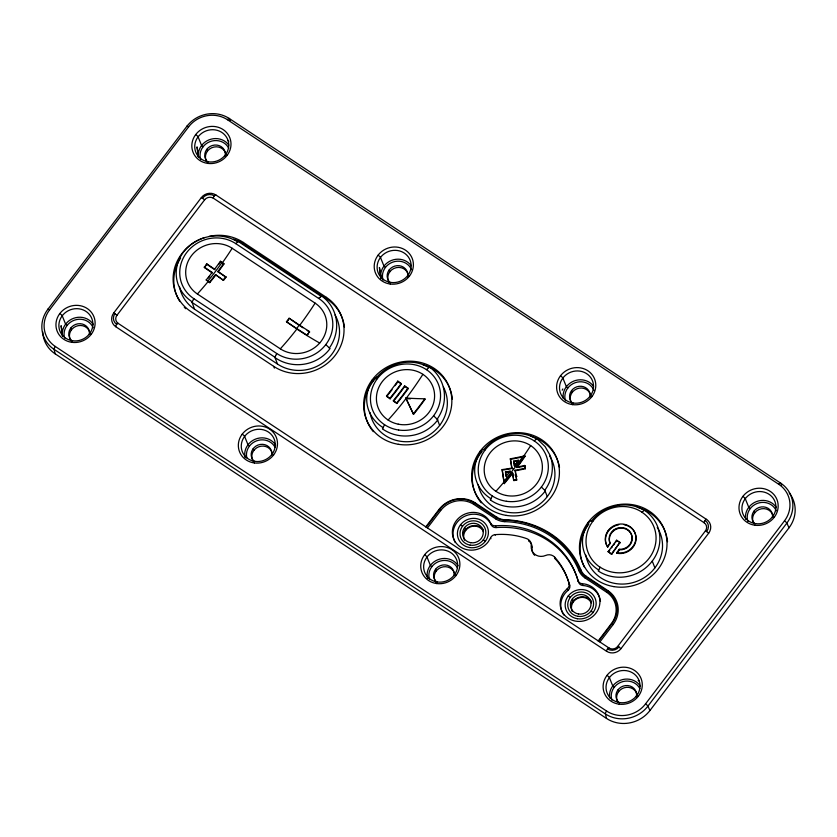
<?xml version="1.0" encoding="UTF-8"?>
<svg xmlns="http://www.w3.org/2000/svg" width="837" height="837" viewBox="0 0 837 837"><rect width="100%" height="100%" fill="white"/><g stroke="black" fill="none" stroke-linecap="round" stroke-linejoin="round"><path stroke-width="1.26" d="M534.634 555.308A10.504 9.782 -20.5 0 1 531.955 547.722L532.039 547.388A7.774 7.23 -20.5 0 0 528.513 540.911M473.93 504.481L475.165 502.849L496.854 517.193A15.631 14.606 -22.6 0 0 504.952 519.756A89.12 83.041 -21 0 1 580.899 569.924A15.631 14.564 -22.5 0 0 586.099 576.243L607.808 590.566A26.062 24.283 -21 0 1 613.092 624.601L599.899 641.979A2.731 2.103 -67.1 0 0 598.455 641.435A2.731 0.722 -49.5 0 0 598.235 640.891L427.466 527.948L440.66 510.57A23.98 22.348 -21 0 1 473.93 504.481L495.619 518.825A17.713 16.51 -21 0 0 504.795 521.66A87.027 81.095 -21 0 1 578.974 570.708A17.703 16.499 -21.1 0 0 584.885 577.844L606.574 592.188A23.98 22.348 -21 0 1 611.439 623.513L598.246 640.88M495.619 518.825L496.854 517.193M584.885 577.844L586.12 576.222M606.574 592.188L607.808 590.566M577.854 580.292A82.884 77.224 -21 0 0 495.483 525.824A5.21 4.855 -21 0 1 490.555 523.052A20.067 18.696 -21 0 0 461.365 515.99A20.067 18.696 -21 0 0 457.766 544.856A20.067 18.696 -21 0 0 488.212 541.842L490.566 537.846A5.21 4.855 -21 0 1 495.096 534.665A73.52 68.508 -21 0 1 526.599 538.599L526.933 538.714A7.774 7.24 -21 0 1 531.328 545.63L531.997 547.722M193.347 299.583L193.818 298.652A35.332 32.905 -20.7 0 1 186.693 252.533A35.332 32.905 -20.7 0 1 235.72 243.598L238.263 241.495L321.188 296.329L319.849 297.47M382.561 428.638L384.549 424.715M490.44 499.71L492.334 495.975M275.854 355.286L276.639 353.737M192.008 302.209L194.561 309.209L277.486 364.053A39.077 36.409 -21 0 0 325.917 360.506A39.077 36.409 -21 0 0 335.062 315.005M193.106 300.054L192.207 301.822A39.067 35.855 -12.9 0 1 183.565 251.947A39.067 35.855 -12.9 0 1 237.896 241.987M277.486 364.053L274.86 357.2L275.697 355.599M504.952 519.704L504.795 521.66M608.196 551.614L616.639 540.21L619.955 542.397L611.721 554.345L608.196 551.614L611.721 554.345M608.405 552.148L608.928 551.426M609.095 551.185L609.796 550.233M611.512 553.801L619.955 542.397M607.495 546.603L610.027 543.182L607.693 547.136L607.495 546.603A15.443 14.375 -20.5 0 1 616.388 524.757A15.443 14.375 -20.5 0 1 635.911 537.657A15.443 14.375 -20.5 0 1 616.723 552.702L616.921 553.236A15.443 14.375 -20.5 0 0 635.67 541.832A15.443 14.375 -20.5 0 0 624.224 524.757M616.723 552.702L619.244 549.281A11.551 10.755 -20.6 0 0 631.234 541.957A11.592 10.787 -20.5 0 0 627.426 529.423A11.592 10.787 -20.5 0 0 613.458 530.208A11.551 10.755 -20.6 0 0 610.058 543.182M616.921 553.236L618.135 551.593M611.554 547.837L612.255 546.885M618.449 551.164L618.972 550.453M619.077 550.307L619.453 549.815A11.551 10.755 -20.6 0 0 631.433 542.491A11.592 10.787 -20.5 0 0 627.624 529.957A11.592 10.787 -20.5 0 0 613.657 530.742L613.469 530.219M613.479 545.222L614.714 543.569M615.948 541.916L616.639 540.21M206.676 263.77L206.875 264.304A111.949 22.902 37.3 0 0 214.827 269.723L214.628 269.19A111.949 22.902 37.3 0 1 206.676 263.77L204.406 267.558A111.949 22.881 37.3 0 0 212.347 272.977L212.148 272.443A111.949 22.892 37.3 0 1 204.207 267.024M206.875 264.304L204.406 267.558M299.332 325.007L296.675 328.502L286.453 321.743A111.97 33.836 -56.5 0 0 289.11 318.248L299.332 325.007A111.949 22.902 37.3 0 0 309.481 331.525L307.022 335.553A111.949 22.913 37.3 0 1 296.873 329.035L286.453 321.743M309.481 331.525L307.022 335.553A111.97 25.016 37.6 0 0 319.692 343.034M789.197 492.92A31.283 29.128 -20.5 0 1 789.019 527.802L649.941 710.529A31.283 29.128 -20.5 0 1 606.532 718.449L55.211 353.873L54.07 349.343A30.655 28.563 -20.9 0 1 47.855 309.313L186.86 126.324A30.613 28.521 -20.9 0 1 229.328 118.551L780.649 483.116L781.664 485.052M606.532 718.449L605.381 713.919L54.07 349.343A2.605 0.785 -56.5 0 1 55.294 346.476A28.05 26.135 -21 0 1 49.603 309.847L188.607 126.858A28.008 26.093 -21 0 1 227.465 119.733A2.605 0.785 -56.5 0 1 229.328 118.551L230.353 120.476M113.644 313.09L201.351 197.595A10.431 9.72 -20.9 0 1 215.82 194.937L706.616 519.484A10.431 9.751 -23.1 0 1 708.73 533.106L621.023 648.612A10.431 9.73 -20.9 0 1 606.553 651.259L115.757 326.712A10.431 9.762 -23.5 0 1 113.644 313.09L116.96 315.287A6.257 5.796 -17.9 0 0 118.247 323.427L425.803 526.85L438.996 509.482A26.062 24.283 -21 0 1 475.165 502.849M116.96 315.287L204.667 199.781A6.257 5.786 -16.9 0 1 213.32 198.233M598.455 641.456L612.067 623.523A25.026 23.321 -21 0 0 606.992 590.849L585.293 576.505A16.677 15.537 -21 0 1 579.738 569.788A88.073 82.068 -21 0 0 504.669 520.154A16.677 15.537 -21 0 1 496.038 517.475L474.338 503.131A25.026 23.321 -21 0 0 439.624 509.492L438.996 509.482M606.553 651.27A2.082 0.628 -56.5 0 1 607.516 648.937A2.082 0.628 -56.5 0 1 609.022 648.005A6.257 5.796 -17.9 0 0 617.696 646.415L705.413 530.909A6.257 5.828 -21 0 0 704.147 522.748A2.082 0.628 -56.5 0 1 705.11 520.415A2.082 0.628 -56.5 0 1 706.616 519.484M55.294 346.476L606.605 711.052A28.05 26.135 -21 0 0 645.526 703.917L784.468 520.886A28.008 26.093 -21 0 0 778.787 484.309L227.465 119.733M590.577 520.792L592.962 521.137A35.342 32.925 -20.4 0 1 642.01 512.202L644.375 510.225A38.962 36.326 -21.5 0 1 652.264 561.083L654.879 567.904M578.974 570.708L579.738 569.788L580.899 569.924M320.425 296.989L320.989 296.507M531.265 545.965A10.504 9.782 -21 0 0 545.63 555.465A7.815 7.282 -21 0 1 554.628 557.118A73.52 68.498 -21 0 1 569.024 583.567A5.21 4.855 -21 0 1 567.319 588.599L564.065 592A20.067 18.696 -21 0 0 571.106 619.809A20.067 18.696 -21 0 0 599.104 607.076A20.067 18.696 -21 0 0 582.28 583.713A5.21 4.855 -20.9 0 1 577.865 580.282L578.44 581.746M318.887 298.265L319.797 297.512M426.462 369.651L429.109 367.443M534.236 440.921L536.747 438.829M318.771 298.359L318.719 298.401A35.342 32.905 -20.5 0 1 325.813 344.562L329.558 348.202M568.229 595.902L570.332 597.472M511.982 468.594L511.784 468.061A111.959 7.721 79.7 0 0 510.308 458.802A111.384 39.967 -8.9 0 0 523.02 456.259L524.83 455.851L525.029 456.385L523.816 456.657M424.777 399.312L424.819 398.778A111.98 36.828 7.3 0 1 405.819 398.004L406.008 398.517A111.97 2.553 65.3 0 0 413.541 414.388A110.672 33.438 -56.5 0 0 425.018 399.312M611.439 623.513L613.092 624.601M410.538 398.82L409.324 398.747M408.833 398.715L408.163 398.674M407.87 398.663L407.085 398.6M482.792 449.427L485.178 449.867M374.882 378.136L377.403 378.596M464.995 530.239L465.686 530.428L464.629 527.572M572.77 601.5L573.471 601.698L572.403 598.842M204.667 199.781L201.351 197.595M708.73 533.106L705.413 530.909M621.023 648.612L617.706 646.415M326.294 297.313L326.859 299.008A44.288 41.264 -21 0 1 344.446 327.152M616.838 540.744L617.936 541.466M704.147 522.748L213.351 198.191A2.082 0.628 -56.5 0 1 214.314 195.858A2.082 0.628 -56.5 0 1 215.82 194.937M209.062 236.379A44.288 41.264 -21 0 1 243.274 242.416L326.524 297.47A44.288 41.264 -21 0 1 335.208 355.359A44.288 41.264 -21 0 1 273.709 366.344L190.773 311.5A44.288 41.264 -21 0 1 173.814 271.47A44.288 41.264 -21 0 1 204.803 237.53M233.429 239.162A44.288 41.264 -21 0 1 243.954 244.184L326.859 299.008M235.72 243.598L318.667 298.443M232.173 248.275L315.099 303.12A29.337 27.318 -20.5 0 1 321.031 341.391A29.337 27.318 -20.5 0 1 280.311 348.82L197.386 293.986A29.337 27.318 -20.5 0 1 191.453 255.703A29.337 27.318 -20.5 0 1 232.173 248.275A111.97 33.836 -56.5 0 1 222.297 262.923M214.628 269.19A111.949 33.825 -56.5 0 0 220.413 261.27L223.929 264A111.97 33.836 -56.5 0 1 218.143 271.92L226.011 277.131A111.97 33.836 -56.5 0 1 223.531 280.374L215.475 274.641A111.97 33.836 -56.5 0 1 209.522 282.132L209.721 282.665A111.97 33.836 -56.5 0 0 215.674 275.174M223.929 264L220.413 261.27M223.73 263.467A111.97 33.836 -56.5 0 1 217.944 271.387L226.011 277.131M298.506 324.871L289.11 318.248M513.583 469.254L511.784 468.061A111.959 40.113 -8.8 0 1 502.074 469.62A111.384 7.69 79.7 0 1 503.853 481.432L504.02 482.53M215.475 274.641L223.531 280.374M619.045 542.198L620.154 542.931M212.148 272.443A111.949 33.825 -56.5 0 1 206.205 279.935L209.522 282.132M206.205 279.935L209.721 282.665M193.818 298.652L276.765 353.507A35.342 32.905 -20.5 0 0 325.813 344.562M191.935 302.356L274.86 357.2M599.899 641.979L609.022 648.005M750.098 508.603L748.78 507.358L745.265 498.664A2.605 0.523 37.2 0 0 742.858 496.425M567.81 388.054L566.387 386.746L562.872 378.052A2.605 0.523 37.2 0 0 560.466 375.813M385.418 267.442L383.995 266.145L380.479 257.44A2.605 0.523 37.2 0 0 378.073 255.201M203.025 146.831L201.591 145.492L198.097 136.829A2.605 0.523 37.2 0 0 195.691 134.59M614.212 687.334L612.778 685.995L609.388 677.614A2.605 0.523 37.2 0 0 606.992 675.375M431.829 566.722L430.406 565.425L427.006 557.003A2.605 0.523 37.2 0 0 424.6 554.764M249.342 446.058L248.014 444.813L244.613 436.391A2.605 0.523 37.2 0 0 242.207 434.152M67.044 325.509L65.621 324.201L62.22 315.779A2.605 0.523 37.2 0 0 59.814 313.54M537.72 439.498L545.117 446.592L550.139 455.474A39.057 37.048 -24.3 0 1 544.709 490.356M433.608 415.769L437.343 419.421L439.655 425.447M541.382 487.029L544.929 490.503L547.262 496.613M440.66 510.57L439.624 509.492L426.012 527.425A2.731 2.092 -67.1 0 1 427.456 527.959M789.019 527.802L786.853 523.094A30.613 28.521 -20.9 0 0 780.649 483.116A2.605 0.785 -56.5 0 0 778.787 484.309M649.941 710.529L647.922 706.125A2.605 0.523 37.2 0 0 645.526 703.917M569.034 583.567L569.735 585.325A5.21 4.855 -20.5 0 1 568.009 590.367A20.067 18.686 -20.5 0 0 563.782 615.028M554.628 557.118L555.329 558.886M578.524 581.966L578.576 582.081A5.21 4.855 -20.5 0 0 582.981 585.513A20.067 18.686 -20.5 0 1 600.485 601.416M567.329 588.599L568.009 590.367M582.28 583.713L582.981 585.513M495.096 534.665L495.305 535.209M490.9 538.725L490.608 537.95M588.108 522.434L588.788 524.203A44.173 41.159 -21 0 0 584.582 567.455M480.312 451.017L480.982 452.786M372.371 379.642L373.051 381.41M243.274 242.416L243.954 244.184M273.709 366.344L274.39 368.113M525.155 468.207L525.354 468.751A111.959 40.124 -8.9 0 1 515.33 470.802L515.132 470.268A111.959 40.124 -8.9 0 0 525.155 468.207A111.342 7.418 79.6 0 0 524.715 465.466A111.959 40.113 -8.8 0 1 516.753 467.119L516.963 467.653A111.959 33.825 -56.5 0 0 525.029 456.385M753.97 511.156L754.629 512.945M631.234 541.957L631.433 542.502M571.577 390.544L572.246 392.333M619.244 549.281L619.453 549.815M608.237 530.48L608.436 531.014M593.13 612.548L591.058 611.177M617.988 689.834L618.648 691.613M524.715 465.466L524.925 466A111.101 5.43 79.9 0 1 525.354 468.751M518.312 460.214L518.511 460.748A111.959 33.836 -56.5 0 1 514.577 466.125L514.378 465.592A111.959 7.742 79.7 0 0 513.677 461.124A111.656 40.009 -8.9 0 0 518.312 460.214A111.959 33.804 -56.5 0 1 514.378 465.592M513.677 461.124L513.876 461.658A111.959 7.774 79.7 0 1 514.577 466.125M510.308 458.802L510.507 459.335A111.959 7.742 79.6 0 1 511.825 467.58M515.132 470.268A111.959 7.795 79.8 0 1 516.513 479.559L516.711 480.093A111.216 38.418 -8.9 0 1 513.792 480.626L513.594 480.093A111.959 7.721 79.7 0 0 512.485 472.727A111.959 33.825 -56.5 0 1 504.094 483.085L504.292 483.619A111.959 33.825 -56.5 0 0 512.683 473.261L512.485 472.727M510.151 471.147L510.35 471.681A111.959 40.113 -8.8 0 1 505.663 472.445L505.464 471.911A111.959 40.113 -8.8 0 0 510.151 471.147A111.959 33.804 -56.5 0 1 506.113 476.232L506.322 476.766M495.483 525.814L496.142 527.572A82.873 77.161 -20.5 0 1 578.555 582.081M389.184 269.943L389.854 271.722M485.355 541.277L483.273 539.907M462.547 526.201L460.476 524.83M407.954 388.148L408.153 388.682A111.886 33.804 -56.5 0 1 396.874 403.486A111.572 22.861 37.3 0 1 393.536 401.216L393.327 400.682A111.645 33.731 -56.5 0 0 404.606 385.867A111.572 22.798 37.3 0 0 407.954 388.148A111.886 33.804 -56.5 0 1 396.675 402.953L396.874 403.486M404.606 385.867L404.805 386.401A111.562 22.819 37.3 0 0 408.153 388.682M405.83 398.035L405.819 398.004A111.98 2.992 65.4 0 0 413.342 413.855L413.541 414.388M401.174 383.503L401.373 384.037A111.248 33.606 -56.5 0 1 390.105 398.841A111.572 22.861 37.3 0 1 386.715 396.456L386.516 395.922A110.693 33.438 -56.5 0 0 397.795 381.117A111.572 22.798 37.3 0 0 401.174 383.503A111.248 33.606 -56.5 0 1 389.906 398.307L390.105 398.841M397.795 381.117L397.993 381.651A111.562 22.819 37.3 0 0 401.373 384.037M435.596 569.223L436.265 571.001M206.802 149.331L207.461 151.11M217.944 271.387L218.143 271.92M253.203 448.611L253.873 450.39M70.821 327.999L71.48 329.778M502.074 469.62L502.273 470.153A111.373 7.795 79.6 0 1 504.052 481.966L504.292 483.619M490.555 523.062L491.214 524.83A5.21 4.855 -20.5 0 0 496.142 527.572M381.076 278.271L379.412 267.495L381.013 278.731M198.505 156.467L197.019 146.893L198.453 156.875M62.765 336.464L61.101 325.698L62.472 335.564M784.468 520.886A2.605 0.523 37.2 0 1 786.853 523.094L647.922 706.125A30.655 28.563 -20.9 0 1 605.381 713.919A2.605 0.785 -56.5 0 1 606.605 711.052M115.757 326.712A2.082 0.628 -56.5 0 1 116.72 324.379A8.391 7.815 -21 0 1 115.025 313.477M116.72 324.379A2.082 0.628 -56.5 0 1 118.226 323.459M772.708 516.471A2.605 0.523 37.2 0 1 774.298 517.214M590.315 395.859A2.605 0.523 37.2 0 1 591.905 396.602M407.922 275.247A2.605 0.523 37.2 0 1 409.513 275.99M225.53 154.636A2.605 0.523 37.2 0 1 227.13 155.379M89.643 333.576A2.605 0.523 37.2 0 1 91.233 334.319M272.035 454.188A2.605 0.523 37.2 0 1 273.626 454.93M636.811 695.401A2.605 0.523 37.2 0 1 638.401 696.154M454.428 574.789A2.605 0.523 37.2 0 1 456.019 575.542M186.86 126.324A2.605 0.523 37.2 0 1 188.607 126.858M47.855 309.313A2.605 0.523 37.2 0 1 49.603 309.847M55.211 353.873A31.283 29.128 -20.5 0 1 42.75 331.839M619.108 646.813A8.391 7.815 -21 0 1 607.505 648.937M555.318 558.896A73.52 68.446 -20.5 0 1 569.715 585.325M554.617 558.206A7.774 7.23 -20.5 0 1 555.098 558.645M455.265 542.564A20.067 18.686 -20.5 0 1 464.378 516.419A20.067 18.686 -20.5 0 1 491.214 524.83M572.257 611.47A10.431 9.709 -20.5 0 1 577.666 598.371A10.431 9.709 -20.5 0 1 591.257 602.891M571.169 604.408A11.467 10.682 -20.5 0 1 580.669 596.886A11.467 10.682 -20.5 0 1 591.55 601.426M464.483 540.2A10.431 9.709 -20.5 0 1 469.892 527.101A10.431 9.709 -20.5 0 1 483.483 531.621M463.395 533.138A11.467 10.682 -20.5 0 1 472.476 525.688A11.467 10.682 -20.5 0 1 483.294 529.507M705.099 520.415A8.36 7.784 -21 0 1 706.805 531.307M202.732 197.971A8.37 7.795 -21 0 1 214.314 195.858M637.334 507.316A44.173 41.159 -21 0 1 667.528 541.727M598.884 570.133A38.9 34.997 -7.3 0 1 590.315 520.624M657.265 527.467A38.952 36.294 -21 0 1 637.009 581.276A38.952 36.294 -21 0 1 585.795 555.088M591.341 521.179A38.91 35.133 -27.1 0 1 644.26 510.382M652.274 561.083A38.962 36.284 -20.8 0 1 598.225 570.98L600.098 567.266A35.342 32.925 -20.4 0 1 592.962 521.148M641.969 512.244A35.311 32.842 -19.9 0 1 649.146 558.237A35.311 32.842 -19.9 0 1 600.15 567.193M610.267 543.715A11.551 10.755 -20.6 0 1 613.709 530.763M607.704 547.136A15.443 14.375 -20.5 0 1 618.689 524.778M530.668 436.14A44.277 41.264 -21 0 1 559.514 467.36M481.254 502.838A44.277 41.264 -21 0 1 482.3 451.133M549.647 456.06A39.067 36.399 -21 0 1 529.779 509.848A39.067 36.399 -21 0 1 478.136 484.623M545.389 490.817A39.015 37.173 -11.7 0 1 490.283 499.909M483.504 449.898A39.015 35.175 -26.9 0 1 536.622 438.996M491.11 498.842A39.015 35.06 -7 0 1 482.52 449.26M530.679 445.598A111.97 33.836 -56.5 0 1 523.219 456.793M504.052 481.966A111.97 33.836 -56.5 0 1 495.891 491.298M522.173 457.023A111.384 39.935 -8.9 0 1 511.574 459.136M524.925 466A111.959 40.155 -8.8 0 1 517.852 467.475M510.894 468.762A111.959 40.155 -8.8 0 1 503.33 469.975M512.704 473.261A111.959 7.742 79.6 0 1 513.447 478.189M523.02 456.259A111.97 33.836 -56.5 0 1 503.853 481.432M516.513 479.559A111.342 39.726 -8.8 0 1 513.594 480.093M515.31 470.802A111.959 7.774 79.7 0 1 516.691 480.093M524.83 455.851A111.959 33.794 -56.5 0 1 516.753 467.119M505.464 471.911A111.645 7.857 79.7 0 1 506.113 476.232M505.663 472.445A111.656 7.721 79.7 0 1 506.103 475.332M518.511 460.748A111.656 40.009 -8.9 0 1 513.876 461.658M422.957 364.681A44.487 41.452 -21 0 1 452.357 399.061M373.323 431.683A44.487 41.452 -21 0 1 377.267 376.608M443.39 386.997A39.276 36.598 -21 0 1 420.279 439.415A39.276 36.598 -21 0 1 370.006 412.526M429.444 367.004A39.213 37.246 -40.9 0 1 437.092 419.253M437.856 419.766A39.213 37.424 -10.7 0 1 382.404 428.847M375.656 378.638A39.203 35.28 -27.2 0 1 428.983 367.621M383.262 427.728A39.213 35.175 -6.5 0 1 374.61 377.958M422.894 374.327A111.97 33.836 -56.5 0 1 388.117 420.038M404.805 386.401A111.645 33.731 -56.5 0 1 393.536 401.216M397.251 382.676A110.693 33.438 -56.5 0 1 395.033 385.711M392.03 389.686A110.693 33.438 -56.5 0 1 386.715 396.466M424.809 398.778A110.672 33.438 -56.5 0 1 413.342 413.855M396.675 402.953A111.572 22.85 37.3 0 1 393.327 400.682M389.906 398.307A111.572 22.85 37.3 0 1 386.516 395.922M185.751 308.707A44.288 41.264 -21 0 1 184.286 307.231M179.85 301.519A44.288 41.264 -21 0 1 180.625 258.078M194.561 309.209A39.077 36.409 -21 0 1 179.599 287.101M321.513 295.9A39.015 37.09 -39.7 0 1 329.318 348.035M330.071 348.548A39.025 37.278 -10 0 1 274.703 357.399M315.099 303.12A111.97 33.836 -56.5 0 1 299.531 325.541A111.949 22.913 37.3 0 0 302.942 327.78M296.873 329.035A111.97 33.836 -56.5 0 1 280.311 348.82M208.089 281.588A111.97 33.836 -56.5 0 1 197.386 293.986M220.612 261.803A111.949 33.846 -56.5 0 1 218.698 264.471M209.721 276.346A111.949 33.846 -56.5 0 1 208.392 278.01M309.68 332.059A111.949 22.913 37.3 0 1 307.169 330.489M288.42 319.954A111.97 33.836 -56.5 0 1 286.652 322.276M225.812 276.587A111.97 33.836 -56.5 0 1 223.333 279.84M222.098 262.389A111.97 33.836 -56.5 0 1 207.89 281.054M306.823 335.02A111.949 22.902 37.3 0 1 296.675 328.502M745.662 519.264A16.73 15.579 -20.5 0 1 756.564 501.541A16.73 15.579 -20.5 0 1 776.454 507.651M747.891 521.503A15.171 14.124 -20.5 0 1 757.265 503.424A15.171 14.124 -20.5 0 1 776.255 510.811M753.991 523.753A10.431 9.709 -20.5 0 1 759.065 509.513A10.431 9.709 -20.5 0 1 772.98 515.686M754.671 523.638A10.431 9.709 -20.5 0 1 759.107 507.463A10.431 9.709 -20.5 0 1 772.509 517.444M563.259 398.548A16.73 15.579 -20.5 0 1 573.784 381.086A16.73 15.579 -20.5 0 1 593.569 386.307M565.456 400.756A15.171 14.124 -20.5 0 1 575.04 382.76A15.171 14.124 -20.5 0 1 593.935 390.356M571.598 403.141A10.431 9.709 -20.5 0 1 576.672 388.902A10.431 9.709 -20.5 0 1 590.587 395.074M572.288 403.026A10.431 9.709 -20.5 0 1 576.724 386.851A10.431 9.709 -20.5 0 1 590.127 396.843M380.866 277.936A16.73 15.579 -20.5 0 1 391.392 260.474A16.73 15.579 -20.5 0 1 411.187 265.695M383.064 280.144A15.171 14.124 -20.5 0 1 392.647 262.148A15.171 14.124 -20.5 0 1 411.542 269.744M389.215 282.529A10.431 9.709 -20.5 0 1 393.945 268.447A10.431 9.709 -20.5 0 1 407.996 273.783M389.896 282.414A10.431 9.709 -20.5 0 1 394.698 266.114A10.431 9.709 -20.5 0 1 407.609 276.942M198.474 157.325A16.73 15.579 -20.5 0 1 208.999 139.863A16.73 15.579 -20.5 0 1 228.794 145.083M200.681 159.532A15.171 14.124 -20.5 0 1 209.752 141.735A15.171 14.124 -20.5 0 1 228.731 148.212M206.823 161.918A10.431 9.709 -20.5 0 1 211.552 147.835A10.431 9.709 -20.5 0 1 225.603 153.181M207.503 161.803A10.431 9.709 -20.5 0 1 212.305 145.502A10.431 9.709 -20.5 0 1 225.216 156.331M62.493 335.993A16.73 15.579 -20.5 0 1 73.583 318.311A16.73 15.579 -20.5 0 1 93.43 324.693M64.69 338.211A15.171 14.124 -20.5 0 1 74.273 320.205A15.171 14.124 -20.5 0 1 93.169 327.801M71.25 341.182A10.431 9.709 -20.5 0 1 75.916 326.357A10.431 9.709 -20.5 0 1 89.977 333.22M72.055 340.952A10.431 9.709 -20.5 0 1 75.602 324.432A10.431 9.709 -20.5 0 1 89.36 334.287M245.136 457.839A16.73 15.579 -20.5 0 1 255.222 439.216A16.73 15.579 -20.5 0 1 275.687 445.106M246.842 457.965A15.171 14.124 -20.5 0 1 256.509 440.879A15.171 14.124 -20.5 0 1 275.059 447.324M253.632 461.794A10.431 9.709 -20.5 0 1 258.654 446.822A10.431 9.709 -20.5 0 1 272.464 454.533M254.448 461.564A10.431 9.709 -20.5 0 1 257.995 445.043A10.431 9.709 -20.5 0 1 271.753 454.899M609.681 697.932A16.73 15.579 -20.5 0 1 620.573 680.209A16.73 15.579 -20.5 0 1 640.472 686.33M611.91 700.182A15.171 14.124 -20.5 0 1 620.772 682.301A15.171 14.124 -20.5 0 1 639.834 688.548M617.654 701.814A10.431 9.709 -20.5 0 1 624.161 687.794A10.431 9.709 -20.5 0 1 637.239 695.756M619.223 702.787A10.431 9.709 -20.5 0 1 623.126 686.131A10.431 9.709 -20.5 0 1 636.402 696.834M427.519 578.44A16.73 15.579 -20.5 0 1 437.615 559.827A16.73 15.579 -20.5 0 1 458.08 565.718M429.517 579.57A15.171 14.124 -20.5 0 1 438.379 561.69A15.171 14.124 -20.5 0 1 457.452 567.936M436.025 582.406A10.431 9.709 -20.5 0 1 441.047 567.434A10.431 9.709 -20.5 0 1 454.847 575.145M436.83 582.175A10.431 9.709 -20.5 0 1 440.377 565.645A10.431 9.709 -20.5 0 1 454.146 575.511M517.036 476.305A191.83 39.245 37.3 0 1 514.975 474.956M562.182 390.199A20.569 19.157 -20.5 0 1 562.862 388.943M227.716 140.417A20.569 19.157 -20.5 0 1 228.867 141.223M638.16 680.471A20.569 19.157 -20.5 0 1 639.353 681.224M755.005 525.249A19.764 18.424 -21 0 0 777.05 499.783A19.764 18.424 -21 0 0 743.674 495.42A19.764 18.424 -21 0 0 755.005 525.249M572.623 404.637A19.764 18.424 -21 0 0 594.668 379.171A19.764 18.424 -21 0 0 561.282 374.809A19.764 18.424 -21 0 0 572.623 404.637M390.23 284.025A19.764 18.424 -21 0 0 412.275 258.57A19.764 18.424 -21 0 0 378.889 254.197A19.764 18.424 -21 0 0 390.23 284.025M207.838 163.414A19.764 18.424 -21 0 0 229.882 137.959A19.764 18.424 -21 0 0 196.496 133.596A19.764 18.424 -21 0 0 207.838 163.414M71.961 342.343A19.753 18.404 -21 0 0 93.995 316.909A19.753 18.404 -21 0 0 60.63 312.546A19.753 18.404 -21 0 0 71.961 342.343M254.354 462.955A19.753 18.404 -21 0 0 276.377 437.51A19.753 18.404 -21 0 0 243.023 433.158A19.753 18.404 -21 0 0 254.354 462.955M619.129 704.179A19.753 18.404 -21 0 0 641.163 678.734A19.753 18.404 -21 0 0 607.798 674.381A19.753 18.404 -21 0 0 619.129 704.179M436.747 583.567A19.753 18.404 -21 0 0 458.77 558.122A19.753 18.404 -21 0 0 425.416 553.77A19.753 18.404 -21 0 0 436.747 583.567M577.384 618.731A15.641 14.564 -20.5 0 0 595.421 599.093A15.641 14.564 -20.5 0 0 569.16 594.887A15.641 14.564 -20.5 0 0 577.384 618.731M577.928 616.314A13.036 12.136 -20.5 0 0 592.962 599.951A13.036 12.136 -20.5 0 0 571.075 596.446A13.036 12.136 -20.5 0 0 577.928 616.314M578.493 613.992A10.431 9.709 -20.5 0 0 590.545 600.914A10.431 9.709 -20.5 0 0 573.042 598.078A10.431 9.709 -20.5 0 0 578.493 613.992M469.609 547.555A15.641 14.564 -20.5 0 0 487.689 527.938A15.641 14.564 -20.5 0 0 461.438 523.69A15.641 14.564 -20.5 0 0 469.609 547.555M470.164 545.138A13.036 12.136 -20.5 0 0 485.23 528.785A13.036 12.136 -20.5 0 0 463.353 525.249A13.036 12.136 -20.5 0 0 470.164 545.138M470.718 542.721A10.431 9.709 -20.5 0 0 482.761 529.643A10.431 9.709 -20.5 0 0 465.267 526.808A10.431 9.709 -20.5 0 0 470.718 542.721M613.929 586.632A44.173 41.159 -21 0 0 664.944 531.15A44.173 41.159 -21 0 0 590.817 519.191A44.173 41.159 -21 0 0 613.929 586.632M506.186 515.383A44.277 41.264 -21 0 0 557.337 459.754A44.277 41.264 -21 0 0 483.022 447.774A44.277 41.264 -21 0 0 506.186 515.383M506.416 501.279A35.342 32.905 -20.5 0 0 546.488 456.332A35.342 32.905 -20.5 0 0 486.946 447.722A35.342 32.905 -20.5 0 0 506.416 501.279M506.061 495.452A29.337 27.318 -20.5 0 0 541.309 459.785A29.337 27.318 -20.5 0 0 492.491 450.107A29.337 27.318 -20.5 0 0 506.061 495.452M398.37 444.301A44.487 41.452 -21 0 0 449.762 388.42A44.487 41.452 -21 0 0 375.102 376.378A44.487 41.452 -21 0 0 398.37 444.301M398.632 430.019A35.342 32.905 -20.5 0 0 438.703 385.072A35.342 32.905 -20.5 0 0 379.171 376.451A35.342 32.905 -20.5 0 0 398.632 430.019M398.276 424.181A29.337 27.318 -20.5 0 0 433.524 388.525A29.337 27.318 -20.5 0 0 384.706 378.837A29.337 27.318 -20.5 0 0 398.276 424.181M755.549 523.648A17.169 15.997 -21 0 0 775.041 501.813A17.169 15.997 -21 0 0 746.144 497.596A17.169 15.997 -21 0 0 755.549 523.648M573.167 403.047A17.169 15.997 -21 0 0 592.648 381.201A17.169 15.997 -21 0 0 563.751 376.985A17.169 15.997 -21 0 0 573.167 403.047M390.774 282.435A17.169 15.997 -21 0 0 410.256 260.589A17.169 15.997 -21 0 0 381.358 256.373A17.169 15.997 -21 0 0 390.774 282.435M208.382 161.823A17.169 15.997 -21 0 0 227.873 139.978A17.169 15.997 -21 0 0 198.976 135.761A17.169 15.997 -21 0 0 208.382 161.823M72.516 340.753A17.148 15.987 -21 0 0 91.976 318.928A17.148 15.987 -21 0 0 63.099 314.722A17.148 15.987 -21 0 0 72.516 340.753M254.898 461.365A17.148 15.987 -21 0 0 274.369 439.54A17.148 15.987 -21 0 0 245.492 435.334A17.148 15.987 -21 0 0 254.898 461.365M619.683 702.588A17.148 15.987 -21 0 0 639.144 680.753A17.148 15.987 -21 0 0 610.267 676.547A17.148 15.987 -21 0 0 619.683 702.588M437.291 581.977A17.148 15.987 -21 0 0 456.751 560.141A17.148 15.987 -21 0 0 427.874 555.935A17.148 15.987 -21 0 0 437.291 581.977"/></g></svg>
